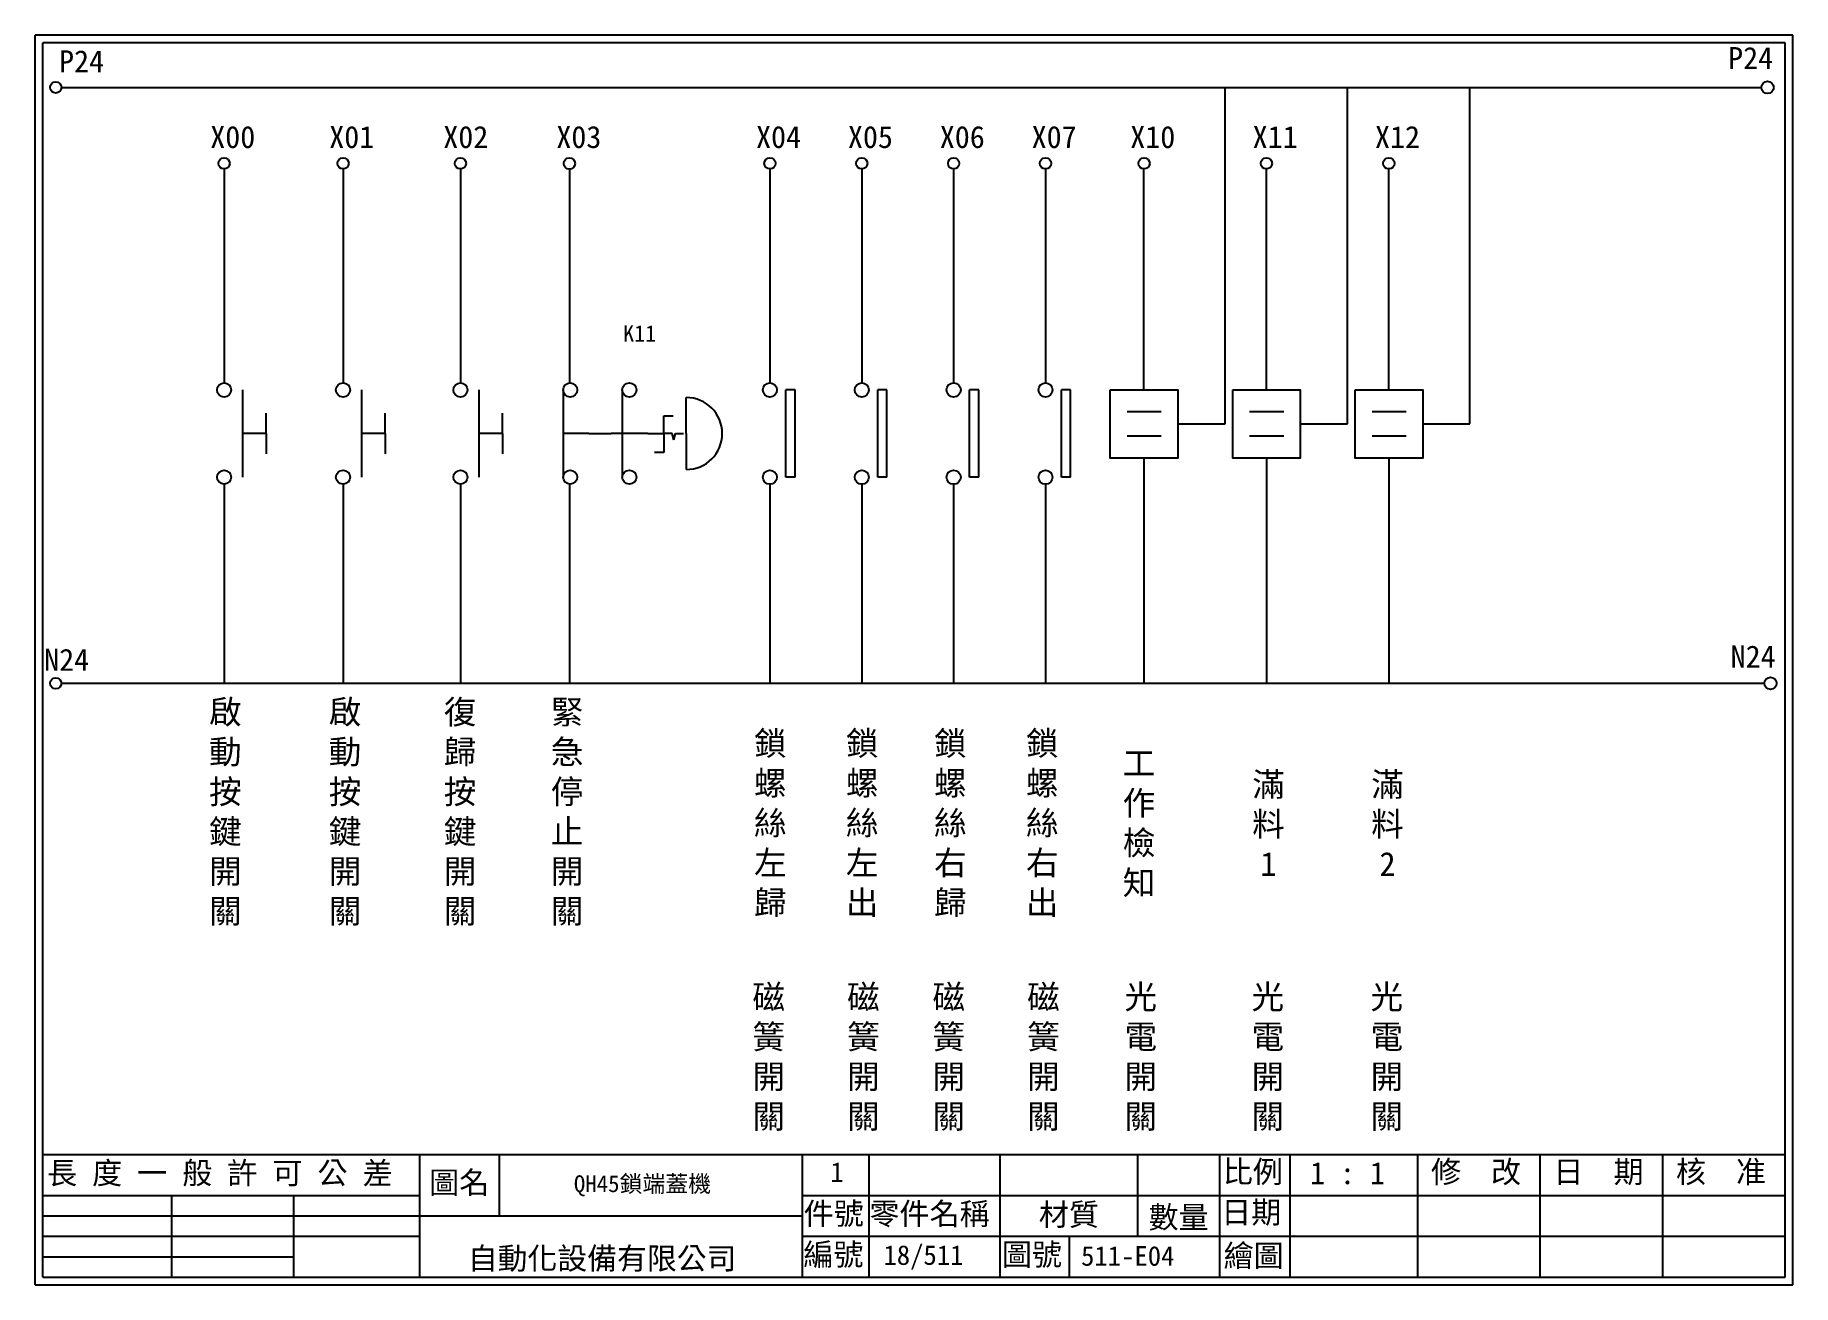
# Model space of a CAD drawing. Extents: x 1092 to 1379, y 1199 to 1403.
import ezdxf

# ---------------------------------------------------------------- set-up
doc = ezdxf.new("R2010")
doc.units = 0
doc.layers.get('0').update_dxf_attribs({"linetype": 'CONTINUOUS'})
for name, color, linetype in [('7', 7, 'CONTINUOUS'), ('圖框層', 7, 'CONTINUOUS'), ('文字層', 4, 'CONTINUOUS'), ('標尺寸層', 3, 'CONTINUOUS')]:
    doc.layers.add(name, color=color, linetype=linetype)
doc.styles.add('CNS', font='romanc.shx', dxfattribs={"bigfont": 'chineset.shx'})
doc.styles.add('STSL', font='kaiu.ttf')

msp = doc.modelspace()

# ---------------------------------------------------------------- linework, layer by layer
for p, q in [((1285.91, 1339.41), (1285.91, 1394.32)), ((1305.91, 1339.41), (1305.91, 1394.32)), ((1325.91, 1339.41), (1325.91, 1394.32)), ((1272.68, 1344.99), (1272.68, 1381.01)), ((1292.68, 1344.99), (1292.68, 1381.01)), ((1312.68, 1344.99), (1312.68, 1381.01)), ((1197.95, 1337.83), (1197.95, 1343.7)), ((1215.7, 1344.94), (1214.2, 1344.94)), ((1230.7, 1344.94), (1229.2, 1344.94)), ((1245.7, 1344.94), (1244.2, 1344.94)), ((1260.7, 1344.94), (1259.2, 1344.94)), ((1129.35, 1337.83), (1129.35, 1341.14)), ((1148.77, 1337.83), (1148.77, 1341.14)), ((1167.94, 1337.83), (1167.94, 1341.14)), ((1194.28, 1337.71), (1194.28, 1340.71)), ((1194.28, 1340.71), (1195.78, 1340.71)), ((1129.35, 1337.83), (1129.35, 1334.52)), ((1148.77, 1337.83), (1148.77, 1334.52)), ((1167.94, 1337.83), (1167.94, 1334.52)), ((1194.28, 1337.71), (1194.28, 1334.71)), ((1195.89, 1336.83), (1195.62, 1337.83)), ((1195.89, 1336.83), (1196.16, 1337.83)), ((1197.95, 1337.83), (1197.95, 1331.96)), ((1278.2, 1339.41), (1285.91, 1339.41)), ((1298.2, 1339.41), (1305.91, 1339.41)), ((1318.2, 1339.41), (1325.91, 1339.41)), ((1194.28, 1334.71), (1192.78, 1334.71)), ((1272.68, 1333.83), (1272.68, 1297.06)), ((1292.68, 1333.83), (1292.68, 1297.06)), ((1312.68, 1333.83), (1312.68, 1297.06)), ((1215.7, 1330.7), (1214.2, 1330.7)), ((1230.7, 1330.7), (1229.2, 1330.7)), ((1245.7, 1330.7), (1244.2, 1330.7)), ((1260.7, 1330.7), (1259.2, 1330.7))]:
    msp.add_line(p, q)
for points in [[(1267.17, 1344.99), (1278.2, 1344.99), (1278.2, 1333.83), (1267.17, 1333.83)], [(1287.17, 1344.99), (1298.2, 1344.99), (1298.2, 1333.83), (1287.17, 1333.83)], [(1307.17, 1344.99), (1318.2, 1344.99), (1318.2, 1333.83), (1307.17, 1333.83)]]:
    msp.add_lwpolyline(points, close=True)
for centre in [(1374.5, 1394.32), (1374.98, 1297.06)]:
    msp.add_circle(centre, 1)
at = {"layer": '7'}
for p, q in [((1182.01, 1337.83), (1184.63, 1337.83)), ((1191.66, 1337.83), (1194.28, 1337.83)), ((1196.16, 1337.83), (1197.5, 1337.83))]:
    msp.add_line(p, q, dxfattribs=at)
at = {"layer": '圖框層', "color": 7}
for p, q in [((1378.63, 1402.85), (1091.63, 1402.85)), ((1091.63, 1198.88), (1091.63, 1402.85)), ((1377.38, 1401.6), (1092.88, 1401.6)), ((1092.88, 1200.13), (1092.88, 1401.6)), ((1377.38, 1200.13), (1377.38, 1401.6)), ((1378.63, 1198.88), (1378.63, 1402.85)), ((1092.88, 1220.13), (1203.36, 1220.13)), ((1154.42, 1200.13), (1154.42, 1220.13)), ((1167.45, 1210.13), (1167.45, 1220.13)), ((1203.36, 1220.13), (1377.38, 1220.13)), ((1216.9, 1200.13), (1216.9, 1220.13)), ((1227.78, 1200.13), (1227.78, 1220.13)), ((1249.2, 1200.13), (1249.2, 1220.13)), ((1271.68, 1206.8), (1271.68, 1220.13)), ((1285.09, 1200.13), (1285.09, 1220.13)), ((1296.57, 1200.13), (1296.57, 1220.13)), ((1317.38, 1200.13), (1317.38, 1220.13)), ((1337.38, 1200.13), (1337.38, 1220.13)), ((1357.38, 1200.13), (1357.38, 1220.13)), ((1092.88, 1213.46), (1154.42, 1213.46)), ((1113.92, 1200.13), (1113.92, 1213.46)), ((1133.86, 1200.13), (1133.86, 1213.46)), ((1216.9, 1213.46), (1377.38, 1213.46)), ((1092.88, 1210.13), (1156.91, 1210.13)), ((1156.91, 1210.13), (1216.9, 1210.13)), ((1092.88, 1206.8), (1154.42, 1206.8)), ((1216.9, 1206.8), (1377.38, 1206.8)), ((1260.51, 1200.13), (1260.51, 1206.8)), ((1092.88, 1203.47), (1133.86, 1203.47)), ((1092.88, 1200.13), (1377.38, 1200.13)), ((1091.63, 1198.88), (1378.63, 1198.88))]:
    msp.add_line(p, q, dxfattribs=at)
at = {"layer": '圖框層', "color": 4}
msp.add_point((1297.17, 1206.8), dxfattribs=at)
at = {"layer": '標尺寸層', "color": 7}
for p, q in [((1095.91, 1394.32), (1373.5, 1394.32)), ((1122.48, 1381.01), (1122.48, 1346.09)), ((1141.9, 1381.01), (1141.9, 1346.09)), ((1161.07, 1381.01), (1161.07, 1346.09)), ((1178.86, 1381.01), (1178.86, 1346.09)), ((1211.6, 1381.01), (1211.6, 1346.09)), ((1226.6, 1381.01), (1226.6, 1346.09)), ((1241.6, 1381.01), (1241.6, 1346.09)), ((1256.6, 1381.01), (1256.6, 1346.09)), ((1125.49, 1344.94), (1125.49, 1330.71)), ((1144.91, 1344.94), (1144.91, 1330.71)), ((1164.07, 1344.94), (1164.07, 1330.71)), ((1177.85, 1344.94), (1177.85, 1330.71)), ((1187.5, 1344.94), (1187.5, 1330.71)), ((1214.2, 1330.7), (1214.2, 1344.94)), ((1215.7, 1330.7), (1215.7, 1344.94)), ((1229.2, 1330.7), (1229.2, 1344.94)), ((1230.7, 1330.7), (1230.7, 1344.94)), ((1244.2, 1330.7), (1244.2, 1344.94)), ((1245.7, 1330.7), (1245.7, 1344.94)), ((1259.2, 1330.7), (1259.2, 1344.94)), ((1260.7, 1330.7), (1260.7, 1344.94)), ((1269.92, 1341.45), (1275.49, 1341.45)), ((1289.92, 1341.45), (1295.49, 1341.45)), ((1309.92, 1341.45), (1315.49, 1341.45)), ((1129.35, 1337.83), (1125.49, 1337.83)), ((1148.77, 1337.83), (1144.91, 1337.83)), ((1167.94, 1337.83), (1164.07, 1337.83)), ((1269.92, 1337.47), (1275.49, 1337.47)), ((1289.92, 1337.47), (1295.49, 1337.47)), ((1309.92, 1337.47), (1315.49, 1337.47)), ((1122.48, 1329.56), (1122.48, 1297.06)), ((1141.9, 1329.56), (1141.9, 1297.06)), ((1161.07, 1329.56), (1161.07, 1297.06)), ((1178.86, 1329.56), (1178.86, 1297.06)), ((1178.86, 1329.55), (1178.86, 1297.06)), ((1211.6, 1329.56), (1211.6, 1297.06)), ((1211.6, 1329.55), (1211.6, 1297.06)), ((1226.6, 1329.56), (1226.6, 1297.06)), ((1226.6, 1329.55), (1226.6, 1297.06)), ((1241.6, 1329.56), (1241.6, 1297.06)), ((1241.6, 1329.55), (1241.6, 1297.06)), ((1256.6, 1329.56), (1256.6, 1297.06)), ((1256.6, 1329.55), (1256.6, 1297.06)), ((1096.11, 1297.06), (1373.98, 1297.06))]:
    msp.add_line(p, q, dxfattribs=at)
at = {"layer": '標尺寸層', "color": 0}
for p, q in [((1182.01, 1337.83), (1177.85, 1337.83)), ((1184.63, 1337.83), (1185.7, 1337.83)), ((1191.66, 1337.83), (1185.7, 1337.83)), ((1195.33, 1337.83), (1194.28, 1337.83)), ((1195.62, 1337.83), (1195.33, 1337.83)), ((1143.26, 1297.06), (1158.26, 1297.06)), ((1153.26, 1297.06), (1153.26, 1297.06)), ((1158.26, 1297.06), (1173.26, 1297.06)), ((1173.26, 1297.06), (1188.26, 1297.06)), ((1188.26, 1297.06), (1203.26, 1297.06)), ((1203.26, 1297.06), (1218.26, 1297.06))]:
    msp.add_line(p, q, dxfattribs=at)
at = {"layer": '標尺寸層', "color": 7}
for centre, radius in [((1094.99, 1394.32), 0.92), ((1122.48, 1381.93), 0.92), ((1141.9, 1381.93), 0.92), ((1161.07, 1381.93), 0.92), ((1178.86, 1381.91), 0.92), ((1211.6, 1381.93), 0.92), ((1211.6, 1381.93), 0.92), ((1226.6, 1381.93), 0.92), ((1226.6, 1381.93), 0.92), ((1241.6, 1381.93), 0.92), ((1241.6, 1381.93), 0.92), ((1256.6, 1381.93), 0.92), ((1256.6, 1381.93), 0.92), ((1272.7, 1381.93), 0.92), ((1272.7, 1381.93), 0.92), ((1292.68, 1381.93), 0.92), ((1292.68, 1381.93), 0.92), ((1312.66, 1381.93), 0.92), ((1312.66, 1381.93), 0.92), ((1122.48, 1344.94), 1.15), ((1141.9, 1344.94), 1.15), ((1161.07, 1344.94), 1.15), ((1179, 1344.94), 1.15), ((1188.65, 1344.94), 1.15), ((1211.6, 1344.94), 1.15), ((1226.6, 1344.94), 1.15), ((1241.6, 1344.94), 1.15), ((1256.6, 1344.94), 1.15), ((1122.48, 1330.71), 1.15), ((1141.9, 1330.71), 1.15), ((1161.07, 1330.71), 1.15), ((1179, 1330.71), 1.15), ((1188.65, 1330.71), 1.15), ((1211.6, 1330.7), 1.15), ((1226.6, 1330.7), 1.15), ((1241.6, 1330.7), 1.15), ((1256.6, 1330.7), 1.15), ((1094.99, 1297.06), 0.92)]:
    msp.add_circle(centre, radius, dxfattribs=at)
at = {"layer": '標尺寸層', "color": 0}
msp.add_arc((1197.95, 1337.83), 5.87, 270, 90, dxfattribs=at)

# ---------------------------------------------------------------- texts
at = {"layer": '圖框層', "color": 4, "style": 'STSL'}
for s, height, p in [('P24', 3.6, (1368.06, 1397.32)), ('P24', 3.6, (1095.53, 1396.79)), ('X00', 3.6, (1120.22, 1384.43)), ('X01', 3.6, (1139.65, 1384.43)), ('X02', 3.6, (1158.27, 1384.43)), ('X03', 3.6, (1176.73, 1384.43)), ('X04', 3.6, (1209.34, 1384.43)), ('X05', 3.6, (1224.34, 1384.43)), ('X06', 3.6, (1239.34, 1384.43)), ('X07', 3.6, (1254.34, 1384.43)), ('X10', 3.6, (1270.44, 1384.43)), ('X11', 3.6, (1290.42, 1384.43)), ('X12', 3.6, (1310.4, 1384.43)), ('K11', 2.64, (1187.63, 1352.85)), ('N24', 3.6, (1368.47, 1299.64)), ('N24', 3.6, (1093.1, 1299.1)), ('    長 度 一 般 許 可 公 差', 3.6, (1083.77, 1215.34)), ('圖名', 3.6, (1155.96, 1213.78)), ('QH45鎖端蓋機', 2.74, (1179.59, 1214.02)), ('比例', 3.6, (1285.55, 1215.56)), ('修  改', 3.6, (1319.54, 1215.54)), ('日  期', 3.6, (1339.54, 1215.54)), ('核  准', 3.6, (1359.54, 1215.54)), ('件號', 3.6, (1217.11, 1208.7)), ('零件名稱', 3.6, (1227.84, 1208.69)), ('材質', 3.6, (1255.51, 1208.56)), ('數量', 3.6, (1273.42, 1208.13)), ('日期', 3.6, (1285.29, 1208.93)), ('自動化設備有限公司', 3.574, (1162.26, 1201.41)), ('編號', 3.6, (1217.06, 1202.04)), ('18/511', 3.2, (1230.14, 1202.14)), ('圖號', 3.6, (1249.47, 1202.04)), ('繪圖', 3.6, (1285.68, 1201.85))]:
    msp.add_text(s, height=height, dxfattribs=at).set_placement(p)
at = {"layer": '文字層', "color": 4, "style": 'STSL'}
for s, height, p in [('1 ', 3.2, (1221.48, 1215.69)), ('1 : 1', 3.599, (1299.78, 1215.31)), ('511-E04', 3.2, (1262.41, 1202))]:
    msp.add_text(s, height=height, dxfattribs=at).set_placement(p)
at = {"layer": '標尺寸層', "color": 7, "char_height": 3.9, "width": 4.9608, "style": 'CNS'}
for s, insert, attachment_point in [('{\\fDFKai-SB|b0|i0|c136|p65;啟動按鍵開關}', (1120.03, 1294.33), 1), ('{\\fDFKai-SB|b0|i0|c136|p65;啟動按鍵開關}', (1139.57, 1294.33), 1), ('{\\fDFKai-SB|b0|i0|c136|p65;復歸按鍵開關}', (1158.35, 1294.33), 1), ('{\\fDFKai-SB|b0|i0|c136|p65;緊急停止開關}', (1175.83, 1294.33), 1), ('{\\fDFKai-SB|b0|i0|c136|p65;鎖螺絲左歸}', (1211.66, 1274.07), 5), ('{\\fDFKai-SB|b0|i0|c136|p65;鎖螺絲左出}', (1226.67, 1274.07), 5), ('{\\fDFKai-SB|b0|i0|c136|p65;鎖螺絲右歸}', (1241.06, 1274.07), 5), ('{\\fDFKai-SB|b0|i0|c136|p65;鎖螺絲右出}', (1256.07, 1274.07), 5), ('{\\fDFKai-SB|b0|i0|c136|p65;工作檢知}', (1271.87, 1274.07), 5), ('{\\fDFKai-SB|b0|i0|c136|p65;滿料\\P1}', (1293.01, 1274.07), 5), ('{\\fDFKai-SB|b0|i0|c136|p65;滿料\\P2}', (1312.44, 1274.07), 5), ('{\\fDFKai-SB|b0|i0|c136|p65;磁簧開關}', (1211.41, 1235.91), 5), ('{\\fDFKai-SB|b0|i0|c136|p65;磁簧開關}', (1226.86, 1235.91), 5), ('{\\fDFKai-SB|b0|i0|c136|p65;磁簧開關}', (1240.81, 1235.91), 5), ('{\\fDFKai-SB|b0|i0|c136|p65;磁簧開關}', (1256.26, 1235.91), 5), ('{\\fDFKai-SB|b0|i0|c136|p65;光電開關}', (1272.15, 1235.91), 5), ('{\\fDFKai-SB|b0|i0|c136|p65;光電開關}', (1292.9, 1235.91), 5), ('{\\fDFKai-SB|b0|i0|c136|p65;光電開關}', (1312.33, 1235.91), 5)]:
    msp.add_mtext(s, dxfattribs=dict(at, insert=insert, attachment_point=attachment_point))

doc.saveas('drawing.dxf')
